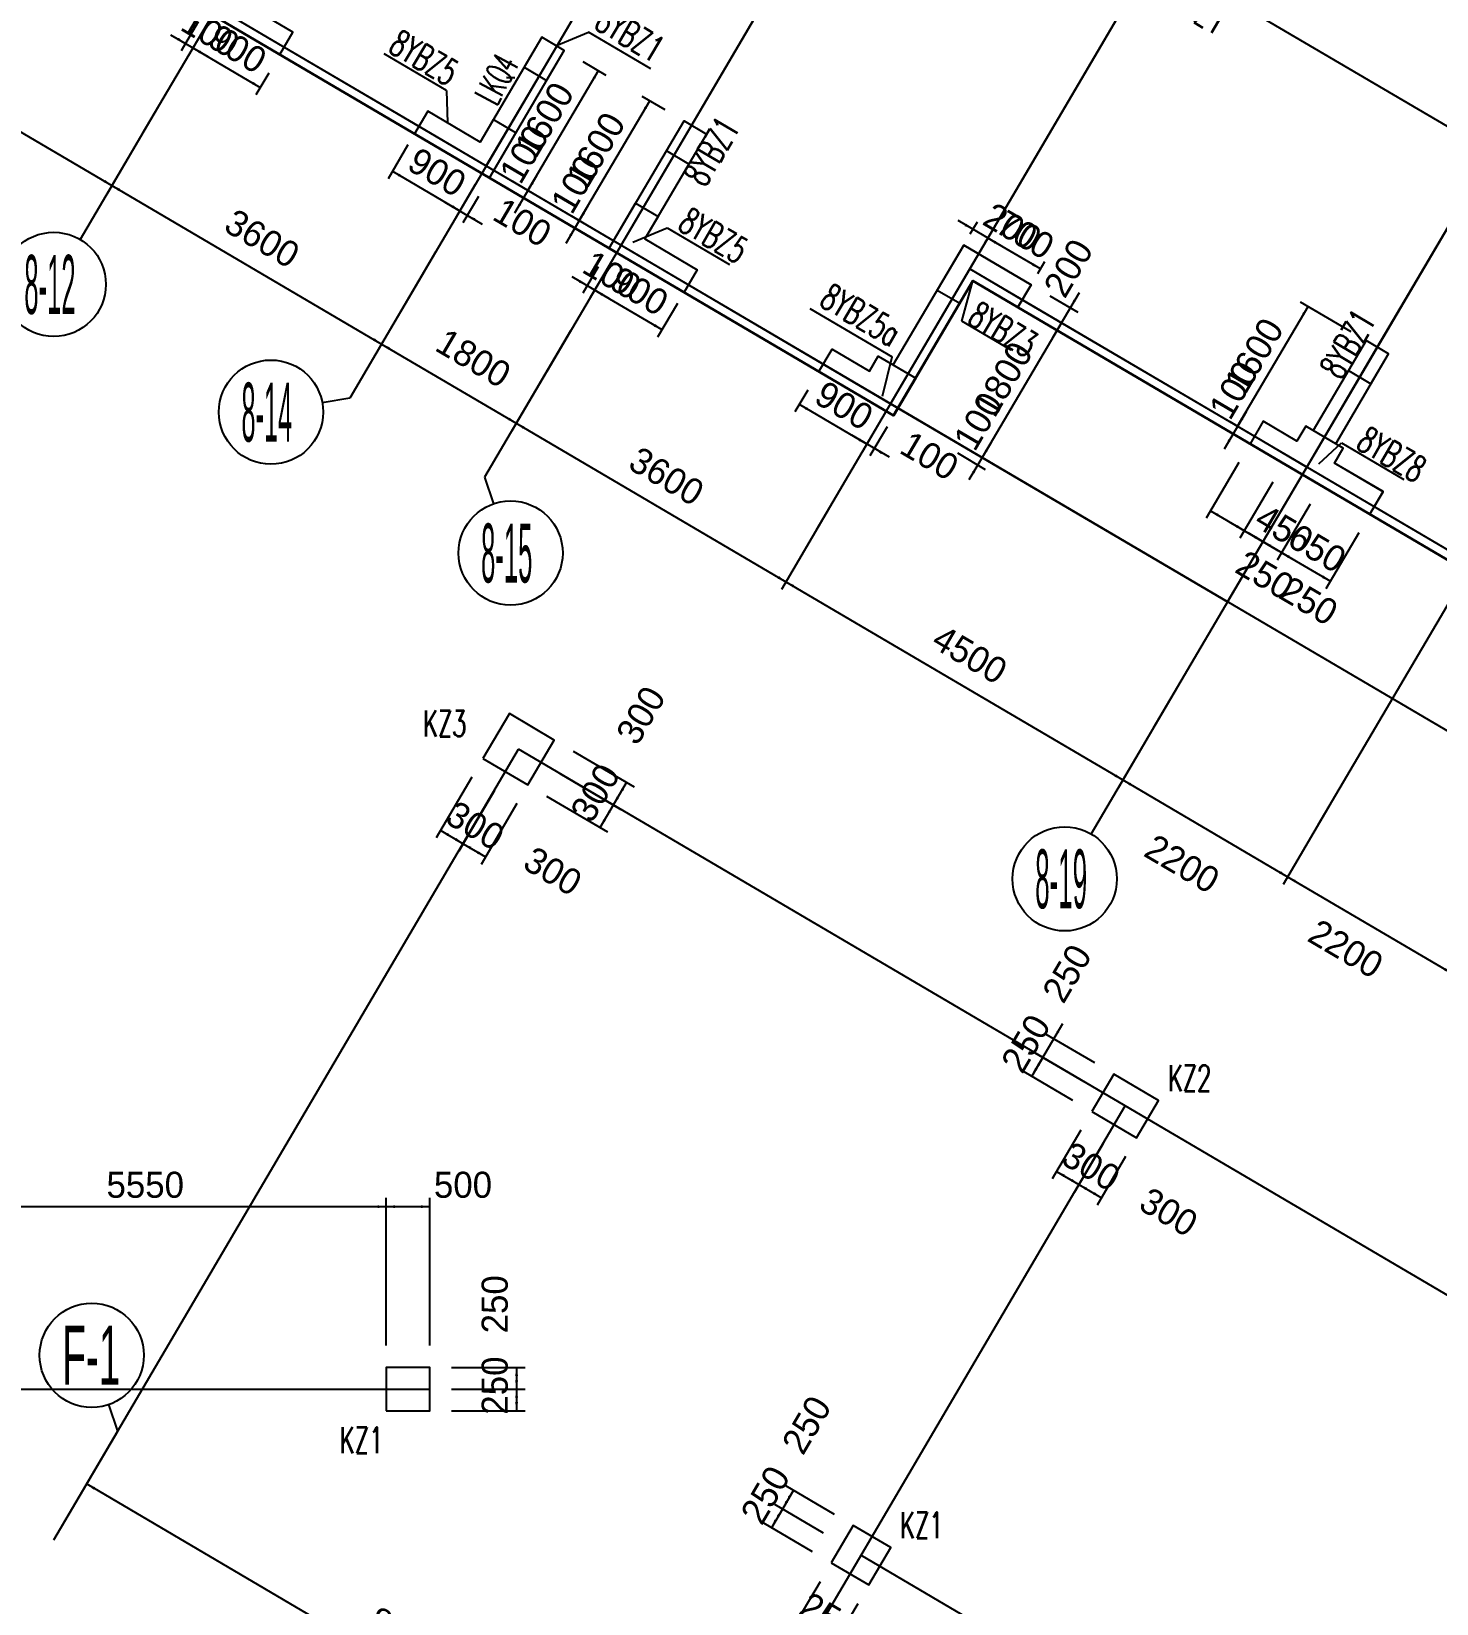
# Model space of a CAD drawing. Extents: x 19107 to 699106, y -67310 to 245688.
# Drawn here: x 600323 to 616499, y 153019 to 171116 of the extents above; entities that cross this region are included whole.
import ezdxf

# ---------------------------------------------------------------- set-up
doc = ezdxf.new("R2010")
doc.units = 0
doc.header["$LTSCALE"] = 100
doc.header["$MEASUREMENT"] = 0
for name, color, linetype in [('AXIS', 3, 'Continuous'), ('DIM', 3, 'Continuous'), ('DOTE', 253, 'Continuous'), ('L-AXIS', 3, 'Continuous'), ('Q-TEXT', 2, 'Continuous'), ('wall-主楼', 2, 'Continuous'), ('小尺寸', 4, 'Continuous'), ('网格', 253, 'Continuous')]:
    doc.layers.add(name, color=color, linetype=linetype)
doc.layers.add('Select Column Frame Line', color=7, linetype='Continuous', lineweight=0)
doc.layers.add('Select Column Frame Position', color=7, linetype='Continuous', lineweight=0)
doc.styles.get("Standard").update_dxf_attribs({"font": 'standard'})
doc.styles.add('汉字', font='汉字')
doc.dimstyles.get("Standard").update_dxf_attribs({"dimtxt": 300, "dimasz": 100, "dimexe": 100, "dimexo": 250, "dimgap": 100, "dimtad": 0, "dimtoh": 1, "dimdec": 0, "dimdsep": 46, "dimcen": 0.09, "dimclrt": 7, "dimadec": 0, "dimazin": 0, "dimtfac": 1, "dimtdec": 4, "dimtofl": 0, "dimtmove": 0, "dimatfit": 3, "dimfxl": 1, "dimtolj": 1, "dimtzin": 0, "dimarcsym": 0})

# ---------------------------------------------------------------- blocks, each defined once
blk = doc.blocks.new('*D4584')
at = {"layer": 'L-AXIS', "color": 0, "linetype": 'ByBlock', "lineweight": -2}
for p, q in [((600707, 153967), (601010, 154483)), ((600959, 154396), (607942, 150291)), ((607689, 149861), (607992, 150377))]:
    blk.add_line(p, q, dxfattribs=at)
for points in [[(600959, 154396), (601054, 154360), (601037, 154331)], [(607942, 150291), (607847, 150327), (607864, 150356)]]:
    blk.add_solid(points, dxfattribs=at)
at = {"layer": 'L-AXIS', "color": 7, "linetype": 'Continuous', "lineweight": -2, "insert": (604628, 152645), "char_height": 300, "width": 775, "attachment_point": 5, "rotation": 329.5454, "style": '汉字'}
blk.add_mtext('8100', dxfattribs=at)
blk = doc.blocks.new('_AXISO')
blk.add_circle((0, 0), 0.5)
blk = doc.blocks.new('*D2589')
at = {"layer": 'L-AXIS', "color": 0, "linetype": 'ByBlock', "lineweight": -2}
for p, q in [((601748, 170190), (601199, 169256)), ((601250, 169342), (604353, 167518)), ((604852, 168366), (604302, 167431))]:
    blk.add_line(p, q, dxfattribs=at)
for points in [[(601250, 169342), (601344, 169306), (601327, 169277)], [(604353, 167518), (604258, 167554), (604275, 167583)]]:
    blk.add_solid(points, dxfattribs=at)
at = {"layer": 'L-AXIS', "color": 7, "linetype": 'Continuous', "lineweight": -2, "insert": (602979, 168732), "char_height": 300, "width": 775, "attachment_point": 5, "rotation": 329.5454, "style": '汉字'}
blk.add_mtext('3600', dxfattribs=at)
blk = doc.blocks.new('*D1609')
at = {"layer": 'L-AXIS', "color": 0, "linetype": 'ByBlock', "lineweight": -2}
for p, q in [((597869, 172471), (597320, 171537)), ((597371, 171623), (601250, 169342)), ((601748, 170190), (601199, 169256))]:
    blk.add_line(p, q, dxfattribs=at)
for points in [[(597371, 171623), (597465, 171587), (597448, 171558)], [(601250, 169342), (601155, 169379), (601172, 169407)]]:
    blk.add_solid(points, dxfattribs=at)
at = {"layer": 'L-AXIS', "color": 7, "linetype": 'Continuous', "lineweight": -2, "insert": (599488, 170784), "char_height": 300, "width": 790, "attachment_point": 5, "rotation": 329.5454, "style": '汉字'}
blk.add_mtext('4500', dxfattribs=at)
blk = doc.blocks.new('*D3584')
at = {"layer": 'L-AXIS', "color": 0, "linetype": 'ByBlock', "lineweight": -2}
for p, q in [((609507, 165629), (608957, 164694)), ((609008, 164781), (612887, 162500)), ((613386, 163348), (612836, 162414))]:
    blk.add_line(p, q, dxfattribs=at)
for points in [[(609008, 164781), (609103, 164744), (609086, 164716)], [(612887, 162500), (612792, 162536), (612809, 162565)]]:
    blk.add_solid(points, dxfattribs=at)
at = {"layer": 'L-AXIS', "color": 7, "linetype": 'Continuous', "lineweight": -2, "insert": (611125, 163942), "char_height": 300, "width": 790, "attachment_point": 5, "rotation": 329.5454, "style": '汉字'}
blk.add_mtext('4500', dxfattribs=at)
blk = doc.blocks.new('*D3923')
at = {"layer": 'L-AXIS', "color": 0, "linetype": 'ByBlock', "lineweight": -2}
for p, q in [((606403, 167453), (605854, 166519)), ((605905, 166605), (609008, 164781)), ((609507, 165629), (608957, 164694))]:
    blk.add_line(p, q, dxfattribs=at)
for points in [[(605905, 166605), (605999, 166569), (605982, 166540)], [(609008, 164781), (608913, 164817), (608930, 164846)]]:
    blk.add_solid(points, dxfattribs=at)
at = {"layer": 'L-AXIS', "color": 7, "linetype": 'Continuous', "lineweight": -2, "insert": (607634, 165995), "char_height": 300, "width": 775, "attachment_point": 5, "rotation": 329.5454, "style": '汉字'}
blk.add_mtext('3600', dxfattribs=at)
blk = doc.blocks.new('*D4264')
at = {"layer": 'L-AXIS', "color": 0, "linetype": 'ByBlock', "lineweight": -2}
for p, q in [((604852, 168366), (604302, 167431)), ((604353, 167518), (605905, 166605)), ((606403, 167453), (605854, 166519))]:
    blk.add_line(p, q, dxfattribs=at)
for points in [[(604353, 167518), (604448, 167481), (604431, 167453)], [(605905, 166605), (605810, 166642), (605827, 166670)]]:
    blk.add_solid(points, dxfattribs=at)
at = {"layer": 'L-AXIS', "color": 7, "linetype": 'Continuous', "lineweight": -2, "insert": (605411, 167354), "char_height": 300, "width": 690, "attachment_point": 5, "rotation": 329.5454, "style": '汉字'}
blk.add_mtext('1800', dxfattribs=at)
blk = doc.blocks.new('*D1962')
at = {"layer": 'L-AXIS', "color": 0, "linetype": 'ByBlock', "lineweight": -2}
for p, q in [((613386, 163348), (612836, 162414)), ((612887, 162500), (614784, 161385)), ((615282, 162233), (614733, 161298))]:
    blk.add_line(p, q, dxfattribs=at)
for points in [[(612887, 162500), (612982, 162463), (612965, 162435)], [(614784, 161385), (614689, 161421), (614706, 161450)]]:
    blk.add_solid(points, dxfattribs=at)
at = {"layer": 'L-AXIS', "color": 7, "linetype": 'Continuous', "lineweight": -2, "insert": (613570, 161534), "char_height": 300, "width": 780, "attachment_point": 5, "rotation": 329.5454, "style": '汉字'}
blk.add_mtext('2200', dxfattribs=at)
blk = doc.blocks.new('*D2284')
at = {"layer": 'L-AXIS', "color": 0, "linetype": 'ByBlock', "lineweight": -2}
for p, q in [((615282, 162233), (614733, 161298)), ((614784, 161385), (616680, 160270)), ((617179, 161118), (616629, 160183))]:
    blk.add_line(p, q, dxfattribs=at)
for points in [[(614784, 161385), (614878, 161348), (614861, 161320)], [(616680, 160270), (616585, 160306), (616602, 160335)]]:
    blk.add_solid(points, dxfattribs=at)
at = {"layer": 'L-AXIS', "color": 7, "linetype": 'Continuous', "lineweight": -2, "insert": (615454, 160556), "char_height": 300, "width": 780, "attachment_point": 5, "rotation": 329.5454, "style": '汉字'}
blk.add_mtext('2200', dxfattribs=at)
blk = doc.blocks.new('*D761')
at = {"layer": '小尺寸', "color": 0, "linetype": 'ByBlock', "lineweight": -2}
for p, q in [((602243, 171228), (602045, 170892)), ((601923, 171079), (602354, 170826)), ((602329, 171177), (602131, 170841))]:
    blk.add_line(p, q, dxfattribs=at)
for points in [[(602095, 170978), (602001, 171014), (602018, 171043)], [(602182, 170927), (602276, 170891), (602259, 170862)]]:
    blk.add_solid(points, dxfattribs=at)
at = {"layer": '小尺寸', "color": 7, "linetype": 'Continuous', "lineweight": -2, "insert": (602383, 171099), "char_height": 300, "width": 476.67, "attachment_point": 5, "rotation": 329.5454, "style": '汉字'}
blk.add_mtext('100', dxfattribs=at)
blk = doc.blocks.new('*D1094')
at = {"layer": '小尺寸', "color": 0, "linetype": 'ByBlock', "lineweight": -2}
for p, q in [((602329, 171177), (602131, 170841)), ((602182, 170927), (602957, 170471)), ((603054, 170635), (602907, 170385))]:
    blk.add_line(p, q, dxfattribs=at)
for points in [[(602182, 170927), (602276, 170891), (602259, 170862)], [(602957, 170471), (602863, 170507), (602880, 170536)]]:
    blk.add_solid(points, dxfattribs=at)
at = {"layer": '小尺寸', "color": 7, "linetype": 'Continuous', "lineweight": -2, "insert": (602696, 170915), "char_height": 300, "width": 556.67, "attachment_point": 5, "rotation": 329.5454, "style": '汉字'}
blk.add_mtext('900', dxfattribs=at)
blk = doc.blocks.new('*D1772')
at = {"layer": '小尺寸', "color": 0, "linetype": 'ByBlock', "lineweight": -2}
for p, q in [((604656, 169809), (604428, 169421)), ((604479, 169507), (605255, 169051)), ((605432, 169353), (605204, 168965))]:
    blk.add_line(p, q, dxfattribs=at)
for points in [[(604479, 169507), (604573, 169471), (604557, 169442)], [(605255, 169051), (605160, 169087), (605177, 169116)]]:
    blk.add_solid(points, dxfattribs=at)
at = {"layer": '小尺寸', "color": 7, "linetype": 'Continuous', "lineweight": -2, "insert": (604993, 169495), "char_height": 300, "width": 556.67, "attachment_point": 5, "rotation": 329.5454, "style": '汉字'}
blk.add_mtext('900', dxfattribs=at)
blk = doc.blocks.new('*D2098')
at = {"layer": '小尺寸', "color": 0, "linetype": 'ByBlock', "lineweight": -2}
for p, q in [((605432, 169353), (605204, 168965)), ((605468, 169216), (605290, 168914)), ((605082, 169152), (605513, 168899))]:
    blk.add_line(p, q, dxfattribs=at)
for points in [[(605255, 169051), (605160, 169087), (605177, 169116)], [(605341, 169000), (605435, 168964), (605419, 168935)]]:
    blk.add_solid(points, dxfattribs=at)
at = {"layer": '小尺寸', "color": 7, "linetype": 'Continuous', "lineweight": -2, "insert": (605976, 168917), "char_height": 300, "width": 476.67, "attachment_point": 5, "rotation": 329.5454, "style": '汉字'}
blk.add_mtext('100', dxfattribs=at)
blk = doc.blocks.new('*D2426')
at = {"layer": '小尺寸', "color": 0, "linetype": 'ByBlock', "lineweight": -2}
for p, q in [((605860, 169391), (606126, 169235)), ((605887, 169027), (606141, 169458)), ((605810, 169305), (606075, 169149))]:
    blk.add_line(p, q, dxfattribs=at)
for points in [[(606039, 169286), (606076, 169380), (606104, 169363)], [(605989, 169199), (605952, 169105), (605924, 169122)]]:
    blk.add_solid(points, dxfattribs=at)
at = {"layer": '小尺寸', "color": 7, "linetype": 'Continuous', "lineweight": -2, "insert": (605995, 169704), "char_height": 300, "width": 476.67, "attachment_point": 5, "rotation": 59.5454, "style": '汉字'}
blk.add_mtext('100', dxfattribs=at)
blk = doc.blocks.new('*D105')
at = {"layer": '小尺寸', "color": 0, "linetype": 'ByBlock', "lineweight": -2}
for p, q in [((606039, 169286), (606850, 170665)), ((606671, 170770), (606937, 170614)), ((605860, 169391), (606126, 169235))]:
    blk.add_line(p, q, dxfattribs=at)
for points in [[(606850, 170665), (606814, 170570), (606785, 170587)], [(606039, 169286), (606076, 169380), (606104, 169363)]]:
    blk.add_solid(points, dxfattribs=at)
at = {"layer": '小尺寸', "color": 7, "linetype": 'Continuous', "lineweight": -2, "insert": (606229, 170102), "char_height": 300, "width": 685, "attachment_point": 5, "rotation": 59.5454, "style": '汉字'}
blk.add_mtext('1600', dxfattribs=at)
blk = doc.blocks.new('*D4157')
at = {"layer": '小尺寸', "color": 0, "linetype": 'ByBlock', "lineweight": -2}
for p, q in [((614056, 166312), (614309, 166743)), ((614136, 166497), (614071, 166535)), ((614186, 166584), (614121, 166622))]:
    blk.add_line(p, q, dxfattribs=at)
for points in [[(614208, 166571), (614244, 166666), (614273, 166649)], [(614157, 166485), (614121, 166390), (614092, 166407)]]:
    blk.add_solid(points, dxfattribs=at)
at = {"layer": '小尺寸', "color": 7, "linetype": 'Continuous', "lineweight": -2, "insert": (614164, 166989), "char_height": 300, "width": 476.67, "attachment_point": 5, "rotation": 59.5454, "style": '汉字'}
blk.add_mtext('100', dxfattribs=at)
blk = doc.blocks.new('*D4504')
at = {"layer": '小尺寸', "color": 0, "linetype": 'ByBlock', "lineweight": -2}
for p, q in [((614208, 166571), (615019, 167950)), ((615514, 167659), (614932, 168001)), ((614186, 166584), (614121, 166622))]:
    blk.add_line(p, q, dxfattribs=at)
for points in [[(615019, 167950), (614982, 167856), (614954, 167872)], [(614208, 166571), (614244, 166666), (614273, 166649)]]:
    blk.add_solid(points, dxfattribs=at)
at = {"layer": '小尺寸', "color": 7, "linetype": 'Continuous', "lineweight": -2, "insert": (614398, 167387), "char_height": 300, "width": 685, "attachment_point": 5, "rotation": 59.5454, "style": '汉字'}
blk.add_mtext('1600', dxfattribs=at)
blk = doc.blocks.new('*D3514')
at = {"layer": '小尺寸', "color": 0, "linetype": 'ByBlock', "lineweight": -2}
for p, q in [((610087, 166616), (609889, 166279)), ((610173, 166565), (609975, 166229)), ((610199, 166214), (609768, 166467))]:
    blk.add_line(p, q, dxfattribs=at)
for points in [[(609940, 166366), (609845, 166402), (609862, 166431)], [(610026, 166315), (610121, 166279), (610104, 166250)]]:
    blk.add_solid(points, dxfattribs=at)
at = {"layer": '小尺寸', "color": 7, "linetype": 'Continuous', "lineweight": -2, "insert": (610662, 166231), "char_height": 300, "width": 476.67, "attachment_point": 5, "rotation": 329.5454, "style": '汉字'}
blk.add_mtext('100', dxfattribs=at)
blk = doc.blocks.new('*D1217')
at = {"layer": '小尺寸', "color": 0, "linetype": 'ByBlock', "lineweight": -2}
for p, q in [((609260, 166986), (609113, 166736)), ((609940, 166366), (609164, 166822)), ((610087, 166616), (609889, 166279))]:
    blk.add_line(p, q, dxfattribs=at)
for points in [[(609164, 166822), (609259, 166785), (609242, 166757)], [(609940, 166366), (609845, 166402), (609862, 166431)]]:
    blk.add_solid(points, dxfattribs=at)
at = {"layer": '小尺寸', "color": 7, "linetype": 'Continuous', "lineweight": -2, "insert": (609679, 166809), "char_height": 300, "width": 556.67, "attachment_point": 5, "rotation": 329.5454, "style": '汉字'}
blk.add_mtext('900', dxfattribs=at)
blk = doc.blocks.new('*D1555')
at = {"layer": '小尺寸', "color": 0, "linetype": 'ByBlock', "lineweight": -2}
for p, q in [((612046, 168074), (612368, 167885)), ((612383, 168108), (612079, 167591)), ((611945, 167901), (612267, 167712))]:
    blk.add_line(p, q, dxfattribs=at)
for points in [[(612282, 167935), (612318, 168030), (612347, 168013)], [(612181, 167763), (612144, 167668), (612115, 167685)]]:
    blk.add_solid(points, dxfattribs=at)
at = {"layer": '小尺寸', "color": 7, "linetype": 'Continuous', "lineweight": -2, "insert": (612261, 168392), "char_height": 300, "width": 566.67, "attachment_point": 5, "rotation": 59.5454, "style": '汉字'}
blk.add_mtext('200', dxfattribs=at)
blk = doc.blocks.new('*D1878')
at = {"layer": '小尺寸', "color": 0, "linetype": 'ByBlock', "lineweight": -2}
for p, q in [((612181, 167763), (611268, 166211)), ((611945, 167901), (612267, 167712)), ((611033, 166350), (611354, 166161))]:
    blk.add_line(p, q, dxfattribs=at)
for points in [[(612181, 167763), (612144, 167668), (612115, 167685)], [(611268, 166211), (611305, 166306), (611333, 166289)]]:
    blk.add_solid(points, dxfattribs=at)
at = {"layer": '小尺寸', "color": 7, "linetype": 'Continuous', "lineweight": -2, "insert": (611509, 167114), "char_height": 300, "width": 690, "attachment_point": 5, "rotation": 59.5454, "style": '汉字'}
blk.add_mtext('1800', dxfattribs=at)
blk = doc.blocks.new('*D2213')
at = {"layer": '小尺寸', "color": 0, "linetype": 'ByBlock', "lineweight": -2}
for p, q in [((611033, 166350), (611354, 166161)), ((611370, 166384), (611116, 165953)), ((610982, 166264), (611304, 166074))]:
    blk.add_line(p, q, dxfattribs=at)
for points in [[(611268, 166211), (611305, 166306), (611333, 166289)], [(611218, 166125), (611181, 166030), (611152, 166047)]]:
    blk.add_solid(points, dxfattribs=at)
at = {"layer": '小尺寸', "color": 7, "linetype": 'Continuous', "lineweight": -2, "insert": (611224, 166630), "char_height": 300, "width": 476.67, "attachment_point": 5, "rotation": 59.5454, "style": '汉字'}
blk.add_mtext('100', dxfattribs=at)
blk = doc.blocks.new('*D5207')
at = {"layer": '小尺寸', "color": 0, "linetype": 'ByBlock', "lineweight": -2}
for p, q in [((611303, 168685), (611385, 168823)), ((611938, 168382), (611334, 168737)), ((611907, 168330), (611988, 168469))]:
    blk.add_line(p, q, dxfattribs=at)
for points in [[(611334, 168737), (611429, 168701), (611412, 168672)], [(611938, 168382), (611843, 168419), (611860, 168447)]]:
    blk.add_solid(points, dxfattribs=at)
at = {"layer": '小尺寸', "color": 7, "linetype": 'Continuous', "lineweight": -2, "insert": (611763, 168775), "char_height": 300, "width": 566.67, "attachment_point": 5, "rotation": 329.5454, "style": '汉字'}
blk.add_mtext('700', dxfattribs=at)
blk = doc.blocks.new('*D231')
at = {"layer": '小尺寸', "color": 0, "linetype": 'ByBlock', "lineweight": -2}
for p, q in [((611507, 168636), (610990, 168940)), ((611131, 168786), (611213, 168925)), ((611303, 168685), (611385, 168823))]:
    blk.add_line(p, q, dxfattribs=at)
for points in [[(611162, 168839), (611067, 168875), (611084, 168904)], [(611334, 168737), (611429, 168701), (611412, 168672)]]:
    blk.add_solid(points, dxfattribs=at)
at = {"layer": '小尺寸', "color": 7, "linetype": 'Continuous', "lineweight": -2, "insert": (611617, 168861), "char_height": 300, "width": 566.67, "attachment_point": 5, "rotation": 329.5454, "style": '汉字'}
blk.add_mtext('200', dxfattribs=at)
blk = doc.blocks.new('*D4537')
at = {"layer": '小尺寸', "color": 0, "linetype": 'ByBlock', "lineweight": -2}
for p, q in [((606984, 168440), (606756, 168053)), ((607582, 167683), (606806, 168139)), ((607760, 167984), (607531, 167596))]:
    blk.add_line(p, q, dxfattribs=at)
for points in [[(606806, 168139), (606901, 168102), (606884, 168074)], [(607582, 167683), (607487, 167719), (607504, 167748)]]:
    blk.add_solid(points, dxfattribs=at)
at = {"layer": '小尺寸', "color": 7, "linetype": 'Continuous', "lineweight": -2, "insert": (607321, 168126), "char_height": 300, "width": 556.67, "attachment_point": 5, "rotation": 329.5454, "style": '汉字'}
blk.add_mtext('900', dxfattribs=at)
blk = doc.blocks.new('*D4873')
at = {"layer": '小尺寸', "color": 0, "linetype": 'ByBlock', "lineweight": -2}
for p, q in [((606847, 168405), (606669, 168103)), ((606984, 168440), (606756, 168053)), ((606979, 168037), (606548, 168291))]:
    blk.add_line(p, q, dxfattribs=at)
for points in [[(606720, 168189), (606625, 168226), (606642, 168254)], [(606806, 168139), (606901, 168102), (606884, 168074)]]:
    blk.add_solid(points, dxfattribs=at)
at = {"layer": '小尺寸', "color": 7, "linetype": 'Continuous', "lineweight": -2, "insert": (607007, 168310), "char_height": 300, "width": 476.67, "attachment_point": 5, "rotation": 329.5454, "style": '汉字'}
blk.add_mtext('100', dxfattribs=at)
blk = doc.blocks.new('*D2541')
at = {"layer": '小尺寸', "color": 0, "linetype": 'ByBlock', "lineweight": -2}
for p, q in [((606478, 168680), (606731, 169111)), ((606758, 168747), (606493, 168903)), ((606809, 168833), (606544, 168989))]:
    blk.add_line(p, q, dxfattribs=at)
for points in [[(606630, 168939), (606666, 169033), (606695, 169016)], [(606579, 168852), (606543, 168758), (606514, 168775)]]:
    blk.add_solid(points, dxfattribs=at)
at = {"layer": '小尺寸', "color": 7, "linetype": 'Continuous', "lineweight": -2, "insert": (606586, 169357), "char_height": 300, "width": 476.67, "attachment_point": 5, "rotation": 59.5454, "style": '汉字'}
blk.add_mtext('100', dxfattribs=at)
blk = doc.blocks.new('*D2865')
at = {"layer": '小尺寸', "color": 0, "linetype": 'ByBlock', "lineweight": -2}
for p, q in [((606630, 168939), (607441, 170318)), ((607620, 170213), (607355, 170368)), ((606809, 168833), (606544, 168989))]:
    blk.add_line(p, q, dxfattribs=at)
for points in [[(607441, 170318), (607404, 170223), (607376, 170240)], [(606630, 168939), (606666, 169033), (606695, 169016)]]:
    blk.add_solid(points, dxfattribs=at)
at = {"layer": '小尺寸', "color": 7, "linetype": 'Continuous', "lineweight": -2, "insert": (606820, 169755), "char_height": 300, "width": 685, "attachment_point": 5, "rotation": 59.5454, "style": '汉字'}
blk.add_mtext('1600', dxfattribs=at)
blk = doc.blocks.new('*D1345')
at = {"layer": '小尺寸', "color": 0, "linetype": 'ByBlock', "lineweight": -2}
for p, q in [((614224, 166155), (613846, 165512)), ((614612, 165927), (614234, 165284)), ((613897, 165598), (614285, 165370))]:
    blk.add_line(p, q, dxfattribs=at)
for points in [[(613897, 165598), (613991, 165562), (613974, 165533)], [(614285, 165370), (614190, 165406), (614207, 165435)]]:
    blk.add_solid(points, dxfattribs=at)
at = {"layer": '小尺寸', "color": 7, "linetype": 'Continuous', "lineweight": -2, "insert": (614746, 165388), "char_height": 300, "width": 576.67, "attachment_point": 5, "rotation": 329.5454, "style": '汉字'}
blk.add_mtext('450', dxfattribs=at)
blk = doc.blocks.new('*D1666')
at = {"layer": '小尺寸', "color": 0, "linetype": 'ByBlock', "lineweight": -2}
for p, q in [((614612, 165927), (614234, 165284)), ((614828, 165800), (614449, 165157)), ((614112, 165471), (614673, 165142))]:
    blk.add_line(p, q, dxfattribs=at)
for points in [[(614285, 165370), (614190, 165406), (614207, 165435)], [(614500, 165243), (614595, 165207), (614578, 165178)]]:
    blk.add_solid(points, dxfattribs=at)
at = {"layer": '小尺寸', "color": 7, "linetype": 'Continuous', "lineweight": -2, "insert": (614523, 164857), "char_height": 300, "width": 566.67, "attachment_point": 5, "rotation": 329.5454, "style": '汉字'}
blk.add_mtext('250', dxfattribs=at)
blk = doc.blocks.new('*D2010')
at = {"layer": '小尺寸', "color": 0, "linetype": 'ByBlock', "lineweight": -2}
for p, q in [((615043, 165674), (614665, 165030)), ((615604, 165344), (615225, 164701)), ((614716, 165116), (615276, 164787))]:
    blk.add_line(p, q, dxfattribs=at)
for points in [[(614716, 165116), (614810, 165080), (614793, 165051)], [(615276, 164787), (615181, 164823), (615198, 164852)]]:
    blk.add_solid(points, dxfattribs=at)
at = {"layer": '小尺寸', "color": 7, "linetype": 'Continuous', "lineweight": -2, "insert": (615123, 165167), "char_height": 300, "width": 556.67, "attachment_point": 5, "rotation": 329.5454, "style": '汉字'}
blk.add_mtext('650', dxfattribs=at)
blk = doc.blocks.new('*D2329')
at = {"layer": '小尺寸', "color": 0, "linetype": 'ByBlock', "lineweight": -2}
for p, q in [((614828, 165800), (614449, 165157)), ((615043, 165674), (614665, 165030)), ((614888, 165015), (614328, 165344))]:
    blk.add_line(p, q, dxfattribs=at)
for points in [[(614500, 165243), (614405, 165279), (614422, 165308)], [(614716, 165116), (614810, 165080), (614793, 165051)]]:
    blk.add_solid(points, dxfattribs=at)
at = {"layer": '小尺寸', "color": 7, "linetype": 'Continuous', "lineweight": -2, "insert": (615028, 164561), "char_height": 300, "width": 566.67, "attachment_point": 5, "rotation": 329.5454, "style": '汉字'}
blk.add_mtext('250', dxfattribs=at)
blk = doc.blocks.new('*D757')
at = {"layer": 'DIM', "color": 0, "linetype": 'ByBlock', "lineweight": -2}
for p, q in [((604408, 155988), (604408, 157688)), ((604908, 155988), (604908, 157688)), ((604408, 157588), (604908, 157588))]:
    blk.add_line(p, q, dxfattribs=at)
for points in [[(604408, 157588), (604508, 157604), (604508, 157571)], [(604908, 157588), (604808, 157571), (604808, 157604)]]:
    blk.add_solid(points, dxfattribs=at)
at = {"layer": 'DIM', "color": 7, "linetype": 'Continuous', "lineweight": -2, "insert": (605291, 157838), "char_height": 300, "width": 566.67, "attachment_point": 5, "style": '汉字'}
blk.add_mtext('500', dxfattribs=at)
blk = doc.blocks.new('*D1092')
at = {"layer": 'DIM', "color": 0, "linetype": 'ByBlock', "lineweight": -2}
for p, q in [((605158, 155738), (606008, 155738)), ((605908, 155738), (605908, 155488)), ((605158, 155488), (606008, 155488))]:
    blk.add_line(p, q, dxfattribs=at)
for points in [[(605908, 155738), (605925, 155638), (605891, 155638)], [(605908, 155488), (605891, 155588), (605925, 155588)]]:
    blk.add_solid(points, dxfattribs=at)
at = {"layer": 'DIM', "color": 7, "linetype": 'Continuous', "lineweight": -2, "insert": (605658, 156464), "char_height": 300, "width": 566.67, "attachment_point": 5, "rotation": 90, "style": '汉字'}
blk.add_mtext('250', dxfattribs=at)
blk = doc.blocks.new('*D2553')
at = {"layer": 'DIM', "color": 0, "linetype": 'ByBlock', "lineweight": -2}
for p, q in [((612194, 159693), (611864, 159132)), ((612566, 159242), (612006, 159571)), ((612440, 159026), (611879, 159356))]:
    blk.add_line(p, q, dxfattribs=at)
for points in [[(612092, 159520), (612129, 159615), (612157, 159598)], [(611966, 159305), (611929, 159210), (611901, 159227)]]:
    blk.add_solid(points, dxfattribs=at)
at = {"layer": 'DIM', "color": 7, "linetype": 'Continuous', "lineweight": -2, "insert": (612245, 160273), "char_height": 300, "width": 566.67, "attachment_point": 5, "rotation": 59.5454, "style": '汉字'}
blk.add_mtext('250', dxfattribs=at)
blk = doc.blocks.new('*D2869')
at = {"layer": 'DIM', "color": 0, "linetype": 'ByBlock', "lineweight": -2}
for p, q in [((611966, 159305), (611839, 159089)), ((612440, 159026), (611879, 159356)), ((612313, 158811), (611753, 159140))]:
    blk.add_line(p, q, dxfattribs=at)
for points in [[(611966, 159305), (611929, 159210), (611901, 159227)], [(611839, 159089), (611875, 159184), (611904, 159167)]]:
    blk.add_solid(points, dxfattribs=at)
at = {"layer": 'DIM', "color": 7, "linetype": 'Continuous', "lineweight": -2, "insert": (611771, 159466), "char_height": 300, "width": 566.67, "attachment_point": 5, "rotation": 59.5454, "style": '汉字'}
blk.add_mtext('250', dxfattribs=at)
blk = doc.blocks.new('*D3235')
at = {"layer": 'DIM', "color": 0, "linetype": 'ByBlock', "lineweight": -2}
for p, q in [((612402, 158468), (612072, 157908)), ((612660, 158316), (612331, 157756)), ((612123, 157994), (612382, 157842))]:
    blk.add_line(p, q, dxfattribs=at)
for points in [[(612123, 157994), (612218, 157958), (612201, 157929)], [(612382, 157842), (612287, 157879), (612304, 157907)]]:
    blk.add_solid(points, dxfattribs=at)
at = {"layer": 'DIM', "color": 7, "linetype": 'Continuous', "lineweight": -2, "insert": (612522, 158050), "char_height": 300, "width": 566.67, "attachment_point": 5, "rotation": 329.5454, "style": '汉字'}
blk.add_mtext('300', dxfattribs=at)
blk = doc.blocks.new('*D926')
at = {"layer": 'DIM', "color": 0, "linetype": 'ByBlock', "lineweight": -2}
for p, q in [((612660, 158316), (612331, 157756)), ((612919, 158164), (612590, 157604)), ((612382, 157842), (612640, 157690))]:
    blk.add_line(p, q, dxfattribs=at)
for points in [[(612382, 157842), (612476, 157806), (612459, 157777)], [(612640, 157690), (612546, 157726), (612563, 157755)]]:
    blk.add_solid(points, dxfattribs=at)
at = {"layer": 'DIM', "color": 7, "linetype": 'Continuous', "lineweight": -2, "insert": (613415, 157525), "char_height": 300, "width": 566.67, "attachment_point": 5, "rotation": 329.5454, "style": '汉字'}
blk.add_mtext('300', dxfattribs=at)
blk = doc.blocks.new('*D1296')
at = {"layer": 'DIM', "color": 0, "linetype": 'ByBlock', "lineweight": -2}
for p, q in [((609568, 154044), (609008, 154374)), ((609094, 154323), (608968, 154107)), ((609442, 153829), (608881, 154158))]:
    blk.add_line(p, q, dxfattribs=at)
for points in [[(608968, 154107), (609004, 154202), (609033, 154185)], [(609094, 154323), (609058, 154228), (609029, 154245)]]:
    blk.add_solid(points, dxfattribs=at)
at = {"layer": 'DIM', "color": 7, "linetype": 'Continuous', "lineweight": -2, "insert": (609247, 155076), "char_height": 300, "width": 566.67, "attachment_point": 5, "rotation": 59.5454, "style": '汉字'}
blk.add_mtext('250', dxfattribs=at)
blk = doc.blocks.new('*D1606')
at = {"layer": 'DIM', "color": 0, "linetype": 'ByBlock', "lineweight": -2}
for p, q in [((608968, 154107), (608841, 153892)), ((609442, 153829), (608881, 154158)), ((609315, 153613), (608755, 153943))]:
    blk.add_line(p, q, dxfattribs=at)
for points in [[(608968, 154107), (608931, 154013), (608903, 154030)], [(608841, 153892), (608877, 153986), (608906, 153970)]]:
    blk.add_solid(points, dxfattribs=at)
at = {"layer": 'DIM', "color": 7, "linetype": 'Continuous', "lineweight": -2, "insert": (608772, 154269), "char_height": 300, "width": 566.67, "attachment_point": 5, "rotation": 59.5454, "style": '汉字'}
blk.add_mtext('250', dxfattribs=at)
blk = doc.blocks.new('*D1982')
at = {"layer": 'DIM', "color": 0, "linetype": 'ByBlock', "lineweight": -2}
for p, q in [((609404, 153271), (609074, 152711)), ((609619, 153144), (609290, 152584)), ((609125, 152797), (609341, 152670))]:
    blk.add_line(p, q, dxfattribs=at)
for points in [[(609125, 152797), (609220, 152760), (609203, 152732)], [(609341, 152670), (609246, 152706), (609263, 152735)]]:
    blk.add_solid(points, dxfattribs=at)
at = {"layer": 'DIM', "color": 7, "linetype": 'Continuous', "lineweight": -2, "insert": (609502, 152865), "char_height": 300, "width": 566.67, "attachment_point": 5, "rotation": 329.5454, "style": '汉字'}
blk.add_mtext('250', dxfattribs=at)
blk = doc.blocks.new('*D4959')
at = {"layer": 'DIM', "color": 0, "linetype": 'ByBlock', "lineweight": -2}
for p, q in [((609619, 153144), (609290, 152584)), ((609835, 153017), (609505, 152457)), ((609168, 152771), (609728, 152442))]:
    blk.add_line(p, q, dxfattribs=at)
for points in [[(609341, 152670), (609246, 152706), (609263, 152735)], [(609556, 152543), (609651, 152507), (609634, 152478)]]:
    blk.add_solid(points, dxfattribs=at)
at = {"layer": 'DIM', "color": 7, "linetype": 'Continuous', "lineweight": -2, "insert": (610309, 152391), "char_height": 300, "width": 566.67, "attachment_point": 5, "rotation": 329.5454, "style": '汉字'}
blk.add_mtext('250', dxfattribs=at)
blk = doc.blocks.new('*D375')
at = {"layer": 'DIM', "color": 0, "linetype": 'ByBlock', "lineweight": -2}
for p, q in [((598858, 155988), (598858, 157688)), ((604408, 155988), (604408, 157688)), ((598858, 157588), (604408, 157588))]:
    blk.add_line(p, q, dxfattribs=at)
for points in [[(598858, 157588), (598958, 157604), (598958, 157571)], [(604408, 157588), (604308, 157571), (604308, 157604)]]:
    blk.add_solid(points, dxfattribs=at)
at = {"layer": 'DIM', "color": 7, "linetype": 'Continuous', "lineweight": -2, "insert": (601633, 157838), "char_height": 300, "width": 780, "attachment_point": 5, "style": '汉字'}
blk.add_mtext('5550', dxfattribs=at)
blk = doc.blocks.new('*D3336')
at = {"layer": 'DIM', "color": 0, "linetype": 'ByBlock', "lineweight": -2}
for p, q in [((605158, 155488), (606008, 155488)), ((605908, 155488), (605908, 155238)), ((605158, 155238), (606008, 155238))]:
    blk.add_line(p, q, dxfattribs=at)
for points in [[(605908, 155488), (605925, 155388), (605891, 155388)], [(605908, 155238), (605891, 155338), (605925, 155338)]]:
    blk.add_solid(points, dxfattribs=at)
at = {"layer": 'DIM', "color": 7, "linetype": 'Continuous', "lineweight": -2, "insert": (605658, 155528), "char_height": 300, "width": 566.67, "attachment_point": 5, "rotation": 90, "style": '汉字'}
blk.add_mtext('250', dxfattribs=at)
blk = doc.blocks.new('*D4597')
at = {"layer": 'DIM', "color": 0, "linetype": 'ByBlock', "lineweight": -2}
for p, q in [((605394, 162531), (604983, 161832)), ((605653, 162379), (605242, 161680)), ((605034, 161918), (605292, 161766))]:
    blk.add_line(p, q, dxfattribs=at)
for points in [[(605034, 161918), (605128, 161882), (605111, 161853)], [(605292, 161766), (605198, 161802), (605215, 161831)]]:
    blk.add_solid(points, dxfattribs=at)
at = {"layer": 'DIM', "color": 7, "linetype": 'Continuous', "lineweight": -2, "insert": (605432, 161974), "char_height": 300, "width": 566.67, "attachment_point": 5, "rotation": 329.5454, "style": '汉字'}
blk.add_mtext('300', dxfattribs=at)
blk = doc.blocks.new('*D3675')
at = {"layer": 'DIM', "color": 0, "linetype": 'ByBlock', "lineweight": -2}
for p, q in [((605653, 162379), (605242, 161680)), ((605911, 162227), (605500, 161528)), ((605292, 161766), (605551, 161614))]:
    blk.add_line(p, q, dxfattribs=at)
for points in [[(605292, 161766), (605387, 161730), (605370, 161701)], [(605551, 161614), (605456, 161650), (605473, 161679)]]:
    blk.add_solid(points, dxfattribs=at)
at = {"layer": 'DIM', "color": 7, "linetype": 'Continuous', "lineweight": -2, "insert": (606325, 161449), "char_height": 300, "width": 566.67, "attachment_point": 5, "rotation": 329.5454, "style": '汉字'}
blk.add_mtext('300', dxfattribs=at)
blk = doc.blocks.new('*D4971')
at = {"layer": 'DIM', "color": 0, "linetype": 'ByBlock', "lineweight": -2}
for p, q in [((606406, 162574), (607108, 162161)), ((606253, 162315), (606956, 161902)), ((606870, 161953), (607022, 162212))]:
    blk.add_line(p, q, dxfattribs=at)
for points in [[(607022, 162212), (606985, 162117), (606957, 162134)], [(606870, 161953), (606906, 162048), (606935, 162031)]]:
    blk.add_solid(points, dxfattribs=at)
at = {"layer": 'DIM', "color": 7, "linetype": 'Continuous', "lineweight": -2, "insert": (606814, 162352), "char_height": 300, "width": 566.67, "attachment_point": 5, "rotation": 59.5454, "style": '汉字'}
blk.add_mtext('300', dxfattribs=at)
blk = doc.blocks.new('*D4015')
at = {"layer": 'DIM', "color": 0, "linetype": 'ByBlock', "lineweight": -2}
for p, q in [((606558, 162833), (607260, 162420)), ((606406, 162574), (607108, 162161)), ((607022, 162212), (607174, 162470))]:
    blk.add_line(p, q, dxfattribs=at)
for points in [[(607174, 162470), (607138, 162376), (607109, 162393)], [(607022, 162212), (607058, 162306), (607087, 162290)]]:
    blk.add_solid(points, dxfattribs=at)
at = {"layer": 'DIM', "color": 7, "linetype": 'Continuous', "lineweight": -2, "insert": (607339, 163245), "char_height": 300, "width": 566.67, "attachment_point": 5, "rotation": 59.5454, "style": '汉字'}
blk.add_mtext('300', dxfattribs=at)

msp = doc.modelspace()

# ---------------------------------------------------------------- linework, layer by layer
at = {"color": 6, "lineweight": 30}
msp.add_lwpolyline([(589042.9, 179163.3), (589955.6, 180714.7), (603230.5, 172909.4), (602318.6, 171357.5), (610248.8, 166694.6), (611161.6, 168246), (624436.4, 160440.7)], dxfattribs=at)
at = {"layer": 'DOTE'}
for p, q in [((586924, 187485.4), (630581.7, 161815.6)), ((645210.3, 146254), (583882.9, 182313.2)), ((605496.6, 176565.2), (601599.4, 169937.1)), ((608599.9, 174740.5), (604702.7, 168112.4)), ((610151.5, 173828.1), (606254.4, 167200.1)), ((613254.8, 172003.5), (609357.7, 165375.4)), ((621007.2, 171969.4), (615133.3, 161979.5)), ((617894.3, 171015.6), (613236.8, 163094.6)), ((611126.1, 168382.9), (633505.6, 155224.2)), ((600579.9, 153751.3), (605931.4, 162852.9)), ((650020.1, 136929.7), (605931.4, 162852.9)), ((601053.4, 138575.8), (612913.9, 158747.3)), ((491029.4, 155487.9), (604908.1, 155487.9)), ((646978.9, 131757.5), (609872.7, 153575.2))]:
    msp.add_line(p, q, dxfattribs=at)
at = {"layer": 'L-AXIS'}
for p, q in [((601875, 170405.9), (600884.4, 168721.1)), ((604978.3, 168581.2), (603987.7, 166896.4)), ((606530, 167668.8), (605539.4, 165984)), ((603987.7, 166896.4), (603670.8, 166839.7)), ((605539.4, 165984), (605643.9, 165679.5)), ((613512.5, 163563.3), (612521.8, 161878.5)), ((601316.8, 155004.6), (601212.3, 155309.1)), ((600579.9, 153751.3), (601316.8, 155004.6))]:
    msp.add_line(p, q, dxfattribs=at)
at = {"layer": 'Select Column Frame Line', "color": 200, "linetype": 'Continuous', "lineweight": -3}
for p, q in [((606367.6, 170954.3), (606735.6, 171106.8)), ((607452.6, 170685.2), (606735.6, 171106.8)), ((605099.6, 170436.9), (604382.6, 170858.5)), ((605099.6, 170436.9), (605111.5, 170063.3)), ((607247.3, 168691.5), (607642.7, 168855.7)), ((607642.7, 168855.7), (608359.7, 168434.1)), ((611034.6, 167782.7), (611161.6, 168246)), ((609284.6, 167928.8), (610231, 167372.3)), ((611603, 167448.5), (611034.6, 167782.7)), ((610120.8, 166918.8), (610231, 167372.3)), ((615142.1, 166137.6), (615404.4, 166380.1)), ((615404.4, 166380.1), (616121.4, 165958.5))]:
    msp.add_line(p, q, dxfattribs=at)
at = {"layer": 'Select Column Frame Position', "color": 235, "linetype": 'Continuous', "lineweight": -3}
for points in [[(602572, 171788.5), (602318.5, 171357.5), (603180.6, 170850.6), (603332.6, 171109.2), (602901.6, 171362.6), (603003, 171535), (602572, 171788.5)], [(606197.3, 171048.9), (605994.6, 170704.1), (606253.2, 170552), (606455.9, 170896.9), (606197.3, 171048.9)], [(604884.3, 170196.9), (604732.2, 169938.3), (605594.3, 169431.4), (605898.4, 169948.6), (605639.8, 170100.7), (605487.7, 169842.1), (604884.3, 170196.9)], [(608093.8, 169933.8), (607891, 169589), (607632.4, 169741.1), (607835.2, 170085.9), (608093.8, 169933.8)], [(607987.6, 168372.2), (607835.5, 168113.6), (606973.5, 168620.4), (607277.6, 169137.6), (607536.2, 168985.6), (607384.2, 168727), (607987.6, 168372.2)], [(611055, 168656.7), (610750.9, 168139.5), (611009.5, 167987.4), (611161.6, 168246), (611678.8, 167941.9), (611830.8, 168200.5), (611055, 168656.7)], [(610502.7, 167125.4), (610249.2, 166694.4), (609387.2, 167201.2), (609539.3, 167459.8), (609970.3, 167206.4), (610071.6, 167378.8), (610502.7, 167125.4)], [(615686.9, 167557.3), (615484.1, 167212.5), (615742.7, 167060.5), (615945.5, 167405.3), (615686.9, 167557.3)], [(614503.1, 166629.3), (614351.1, 166370.7), (615730.3, 165559.7), (615882.4, 165818.3), (615322.1, 166147.7), (615423.4, 166320.2), (614992.4, 166573.6), (614891, 166401.2), (614503.1, 166629.3)]]:
    msp.add_lwpolyline(points, dxfattribs=at)
at = {"layer": 'Select Column Frame Position', "color": 7, "linetype": 'Continuous', "lineweight": -3}
for points in [[(605520.8, 162746.3), (606038, 162442.2), (606342.1, 162959.4), (605824.9, 163263.5), (605520.8, 162746.3)], [(612528.5, 158683.9), (613045.8, 158379.8), (613299.2, 158810.8), (612782, 159114.9), (612528.5, 158683.9)], [(604408.1, 155237.9), (604908.1, 155237.9), (604908.1, 155737.9), (604408.1, 155737.9), (604408.1, 155237.9)], [(609530.5, 153486.4), (609961.5, 153232.9), (610215, 153664), (609783.9, 153917.4), (609530.5, 153486.4)]]:
    msp.add_lwpolyline(points, dxfattribs=at)
at = {"layer": 'wall-主楼'}
for points in [[(603003, 171535), (602830.6, 171636.4), (603641.6, 173015.7), (602865.7, 173471.8), (602713.7, 173213.2), (603230.9, 172909.1), (602318.5, 171357.5), (603180.6, 170850.6), (603332.6, 171109.2), (602901.6, 171362.6)], [(605487.7, 169842.1), (604884.3, 170196.9), (604732.2, 169938.3), (605594.3, 169431.4), (606455.9, 170896.9), (606197.3, 171048.9)], [(607384.2, 168727), (607987.6, 168372.2), (607835.5, 168113.6), (606973.5, 168620.4), (607835.2, 170085.9), (608093.8, 169933.8)], [(610071.6, 167378.8), (610244, 167277.5), (611055, 168656.7), (611830.8, 168200.5), (611678.8, 167941.9), (611161.6, 168246), (610249.2, 166694.4), (609387.2, 167201.2), (609539.3, 167459.8), (609970.3, 167206.4)], [(615423.4, 166320.2), (615337.2, 166370.9), (615945.5, 167405.3), (615686.9, 167557.3), (615078.6, 166522.9), (614992.4, 166573.6), (614891.1, 166401.2), (614503.1, 166629.3), (614351.1, 166370.7), (615729.9, 165559.9), (615882, 165818.5), (615322.1, 166147.8)]]:
    msp.add_lwpolyline(points, close=True, dxfattribs=at)
at = {"layer": '网格'}
for p, q in [((612342.5, 170451.8), (614010.1, 173287.9)), ((606369.7, 170947.5), (607130, 172240.6)), ((602455.4, 171393), (603231.3, 170936.8)), ((607921.4, 170035.2), (608681.7, 171328.2)), ((603231.3, 170936.8), (604782.9, 170024.5)), ((605558.7, 169568.3), (606369.7, 170947.5)), ((611126.1, 168382.9), (612342.5, 170451.8)), ((604782.9, 170024.5), (605558.7, 169568.3)), ((607110.4, 168655.9), (607921.4, 170035.2)), ((615816.2, 167481.3), (617134, 169722.6)), ((605558.7, 169568.3), (607110.4, 168655.9)), ((607110.4, 168655.9), (607886.2, 168199.8)), ((610213.7, 166831.3), (611126.1, 168382.9)), ((611126.1, 168382.9), (611729.5, 168028.1)), ((607886.2, 168199.8), (609437.9, 167287.4)), ((611729.5, 168028.1), (614401.8, 166456.9)), ((615005.2, 166102.1), (615816.2, 167481.3)), ((609437.9, 167287.4), (610213.7, 166831.3)), ((610213.7, 166831.3), (614092.8, 164550.4)), ((614401.8, 166456.9), (615005.2, 166102.1)), ((614092.8, 164550.4), (615005.2, 166102.1)), ((615781, 165645.9), (617849.9, 164429.4))]:
    msp.add_line(p, q, dxfattribs=at)

# ---------------------------------------------------------------- block references
at = {"layer": 'AXIS'}
ref = msp.add_blockref('_AXISO', (600580.3, 168203.8), dxfattribs=dict(at, xscale=1200.000000000114, yscale=1200, rotation=359.9996457873818))
ref.add_attrib('A', '8-12', (600240.9, 167864.4), dxfattribs={"height": 678.82, "style": '汉字', "width": 0.325})
ref = msp.add_blockref('_AXISO', (603080.2, 166734), dxfattribs=dict(at, xscale=1200.000000000114, yscale=1200, rotation=359.9996457873818))
ref.add_attrib('A', '8-14', (602740.8, 166394.6), dxfattribs={"height": 678.82, "style": '汉字', "width": 0.320988})
ref = msp.add_blockref('_AXISO', (605838.7, 165112), dxfattribs=dict(at, xscale=1200.000000000114, yscale=1200, rotation=359.9996457873818))
ref.add_attrib('A', '8-15', (605499.3, 164772.6), dxfattribs={"height": 678.82, "style": '汉字', "width": 0.325})
ref = msp.add_blockref('_AXISO', (612217.7, 161361.3), dxfattribs=dict(at, xscale=1200.000000000114, yscale=1200, rotation=359.9996457873818))
ref.add_attrib('A', '8-19', (611878.3, 161021.9), dxfattribs={"height": 678.82, "style": '汉字', "width": 0.329114})
ref = msp.add_blockref('_AXISO', (601017.5, 155876.6), dxfattribs=dict(at, xscale=1199.999999999997, yscale=1200, rotation=359.999645787379))
ref.add_attrib('A', 'F-1', (600678.1, 155537.2), dxfattribs={"height": 678.82, "style": '汉字', "width": 0.490566})

# ---------------------------------------------------------------- texts
at = {"color": 200, "linetype": 'Continuous', "lineweight": -3, "width": 0.7}
for s, rotation, p in [('8KZ1', 329.54537, (613398.5, 171400.1)), ('8YBZ1', 329.54537, (606787.5, 171159.1)), ('8YBZ5', 329.54537, (604416.2, 170889.9)), ('8YBZ1', 59.54537, (608075.7, 169310.7)), ('8YBZ5', 329.54537, (607749.8, 168843.8)), ('8YBZ5a', 329.54537, (609378.9, 167969)), ('8YBZ3', 329.54537, (611082.2, 167762.7)), ('8YBZ1', 59.54537, (615399.8, 167092.4)), ('8YBZ8', 329.54537, (615558.5, 166325.2))]:
    msp.add_text(s, height=300, rotation=rotation, dxfattribs=at).set_placement(p)
for s, p in [('KZ3', (604829.8, 162999.2)), ('KZ2', (613405.3, 158916.9)), ('KZ1', (603872.4, 154749.3)), ('KZ1', (610321, 153770))]:
    msp.add_text(s, height=300, dxfattribs=at).set_placement(p)
at = {"layer": 'Q-TEXT', "color": 3, "width": 0.6}
msp.add_text('LKQ4', height=300, rotation=61.98936, dxfattribs=at).set_placement((605677.7, 170248.4))

# ---------------------------------------------------------------- dimensions: what is measured, and where the dimension line sits
at = {"layer": 'DIM', "color": 200}
for base, p1, p2, angle, picture, middle in [((607173.8, 162470.4), (606190, 162700.8), (606342.1, 162959.4), 239.54537, '*D4015', (607068.9, 162785.1)), ((605550.9, 161613.9), (605779.4, 162594.3), (606038, 162442.2), 149.54537, '*D3675', (605865.6, 161718.8)), ((605908.1, 155487.9), (604908.1, 155737.9), (604908.1, 155487.9), 270, '*D1092', (605658.1, 155956)), ((605908.1, 155237.9), (604908.1, 155487.9), (604908.1, 155237.9), 270, '*D3336', (605658.1, 155019.9))]:
    dim = msp.add_linear_dim(base=base, p1=p1, p2=p2, angle=angle, dimstyle='Standard', dxfattribs=at)
    dim.commit()
    dim.dimension.update_dxf_attribs({"geometry": picture, "text_midpoint": middle})
for p1, p2, distance, picture, middle in [((605520.8, 162746.3), (605779.4, 162594.3), -960.9, '*D4597', (604972.4, 162244)), ((606038, 162442.2), (606190, 162700.8), -964.9, '*D4971', (606543.7, 161891.9)), ((612782, 159114.9), (612655.3, 158899.4), -800, '*D2553', (611987.4, 159835.1)), ((612655.3, 158899.4), (612528.5, 158683.9), -800, '*D2869', (611512.9, 159028.1)), ((612528.5, 158683.9), (612787.2, 158531.8), -800, '*D3235', (612061.8, 158320.3)), ((612787.2, 158531.8), (613045.8, 158379.8), -800, '*D926', (612955, 157795.1)), ((609783.9, 153917.4), (609657.2, 153701.9), -800, '*D1296', (608989.3, 154637.6)), ((609657.2, 153701.9), (609530.5, 153486.4), -800, '*D1606', (608514.8, 153830.6)), ((609530.5, 153486.4), (609746, 153359.7), -800, '*D1982', (609063.7, 153122.8)), ((609746, 153359.7), (609961.5, 153232.9), -800, '*D4959', (609870.7, 152648.3))]:
    dim = msp.add_aligned_dim(p1=p1, p2=p2, distance=distance, dimstyle='Standard', dxfattribs=at)
    dim.commit()
    dim.dimension.update_dxf_attribs({"geometry": picture, "text_midpoint": middle})
for base, p1, p2, picture, middle in [((604408.1, 157587.8), (598858.1, 155737.9), (604408.1, 155737.9), '*D375', (601633.1, 157837.8)), ((604908.1, 157587.8), (604408.1, 155737.9), (604908.1, 155737.9), '*D757', (604658.1, 157837.8))]:
    dim = msp.add_linear_dim(base=base, p1=p1, p2=p2, dimstyle='Standard', dxfattribs=at)
    dim.commit()
    dim.dimension.update_dxf_attribs({"geometry": picture, "text_midpoint": middle})
at = {"layer": 'L-AXIS'}
for base, p1, p2, picture, middle in [((601249.7, 169342.3), (597995.9, 172686.7), (601875, 170405.9), '*D1609', (599487.5, 170784.4)), ((604353, 167517.6), (601875, 170405.9), (604978.3, 168581.2), '*D2589', (602978.7, 168731.7)), ((605904.7, 166605.3), (604978.3, 168581.2), (606530, 167668.8), '*D4264', (605410.7, 167353.7)), ((609008, 164780.6), (606530, 167668.8), (609633.3, 165844.2), '*D3923', (607633.7, 165994.7)), ((612887.1, 162499.8), (609633.3, 165844.2), (613512.5, 163563.3), '*D3584', (611124.9, 163941.9)), ((614783.6, 161384.7), (613512.5, 163563.3), (615408.9, 162448.2), '*D1962', (613570.3, 161534.4)), ((616680, 160269.6), (615408.9, 162448.2), (617305.4, 161333.1), '*D2284', (615453.7, 160555.7)), ((607941.6, 150290.9), (600579.9, 153751.3), (607562.3, 149645.8), '*D4584', (604627.8, 152645.3))]:
    dim = msp.add_linear_dim(base=base, p1=p1, p2=p2, angle=329.54537, dimstyle='Standard', dxfattribs=at)
    dim.commit()
    dim.dimension.update_dxf_attribs({"geometry": picture, "text_midpoint": middle})
at = {"layer": '小尺寸'}
for base, p1, p2, angle, picture, middle in [((602181.6, 170927.3), (602369.2, 171443.7), (602455.4, 171393), 329.54537, '*D761', (602048.1, 171295.9)), ((602957.5, 170471.1), (602455.4, 171393), (603180.6, 170850.6), 329.54537, '*D1094', (602696.3, 170914.7)), ((606850.3, 170664.9), (605644.9, 169517.6), (606455.9, 170896.9), 59.54537, '*D105', (606229.3, 170102)), ((607440.8, 170317.8), (607024.2, 168706.6), (607835.2, 170085.9), 59.54537, '*D2865', (606819.8, 169754.9)), ((605254.6, 169051), (604782.9, 170024.5), (605558.7, 169568.3), 329.54537, '*D1772', (604993.4, 169494.6)), ((606039.4, 169285.7), (605594.3, 169431.4), (605644.9, 169517.6), 59.54537, '*D2426', (605798.5, 169369.3)), ((606629.8, 168938.5), (606973.5, 168620.4), (607024.2, 168706.6), 59.54537, '*D2541', (606388.9, 169022.2)), ((605340.8, 169000.4), (605558.7, 169568.3), (605594.3, 169431.4), 329.54537, '*D2098', (605641.6, 169113.5)), ((611161.9, 168838.5), (611176.7, 168469.1), (611004.3, 168570.5), 149.54537, '*D231', (611200.8, 169105.7)), ((611334.3, 168737.1), (611780.2, 168114.3), (611176.7, 168469.1), 149.54537, '*D5207', (611762.7, 168775.2)), ((612180.5, 167762.9), (611830.8, 168200.5), (611729.5, 168028.1), 59.54537, '*D1555', (612015.7, 167975.8)), ((606720.1, 168189.4), (607110.4, 168655.9), (606973.5, 168620.4), 149.54537, '*D4873', (606672.7, 168507.2)), ((606806.3, 168138.7), (607886.2, 168199.8), (607110.4, 168655.9), 149.54537, '*D4537', (607320.9, 168126.1)), ((611268.2, 166211.3), (611729.5, 168028.1), (610817.1, 166476.5), 59.54537, '*D1878', (611508.9, 167113.8)), ((615018.6, 167950.2), (614401.8, 166456.9), (615730, 167532), 59.54537, '*D4504', (614397.6, 167387.3)), ((614207.7, 166571), (614351.1, 166370.7), (614401.8, 166456.9), 59.54537, '*D4157', (613966.8, 166654.6)), ((609164.1, 166821.8), (610213.7, 166831.3), (609387.2, 167201.2), 149.54537, '*D1217', (609678.7, 166809.2)), ((611217.5, 166125.1), (610817.1, 166476.5), (610766.4, 166390.3), 59.54537, '*D2213', (611027.3, 166294.9)), ((609939.9, 166365.6), (610299.9, 166780.6), (610213.7, 166831.3), 149.54537, '*D3514', (610326.9, 166428.1)), ((614284.6, 165369.8), (614351.1, 166370.7), (614739, 166142.6), 329.54537, '*D1345', (614217.4, 165699.4)), ((614500.1, 165243.1), (614739, 166142.6), (614954.5, 166015.9), 329.54537, '*D1666', (614085.1, 165115.1)), ((614500.1, 165243.1), (615170, 165889.1), (614954.5, 166015.9), 149.54537, '*D2329', (614590.1, 164818.2)), ((615276, 164786.9), (615170, 165889.1), (615730.3, 165559.7), 329.54537, '*D2010', (615122.5, 165167.2))]:
    dim = msp.add_linear_dim(base=base, p1=p1, p2=p2, angle=angle, dimstyle='Standard', dxfattribs=at)
    dim.commit()
    dim.dimension.update_dxf_attribs({"geometry": picture, "text_midpoint": middle})

doc.saveas('drawing.dxf')
